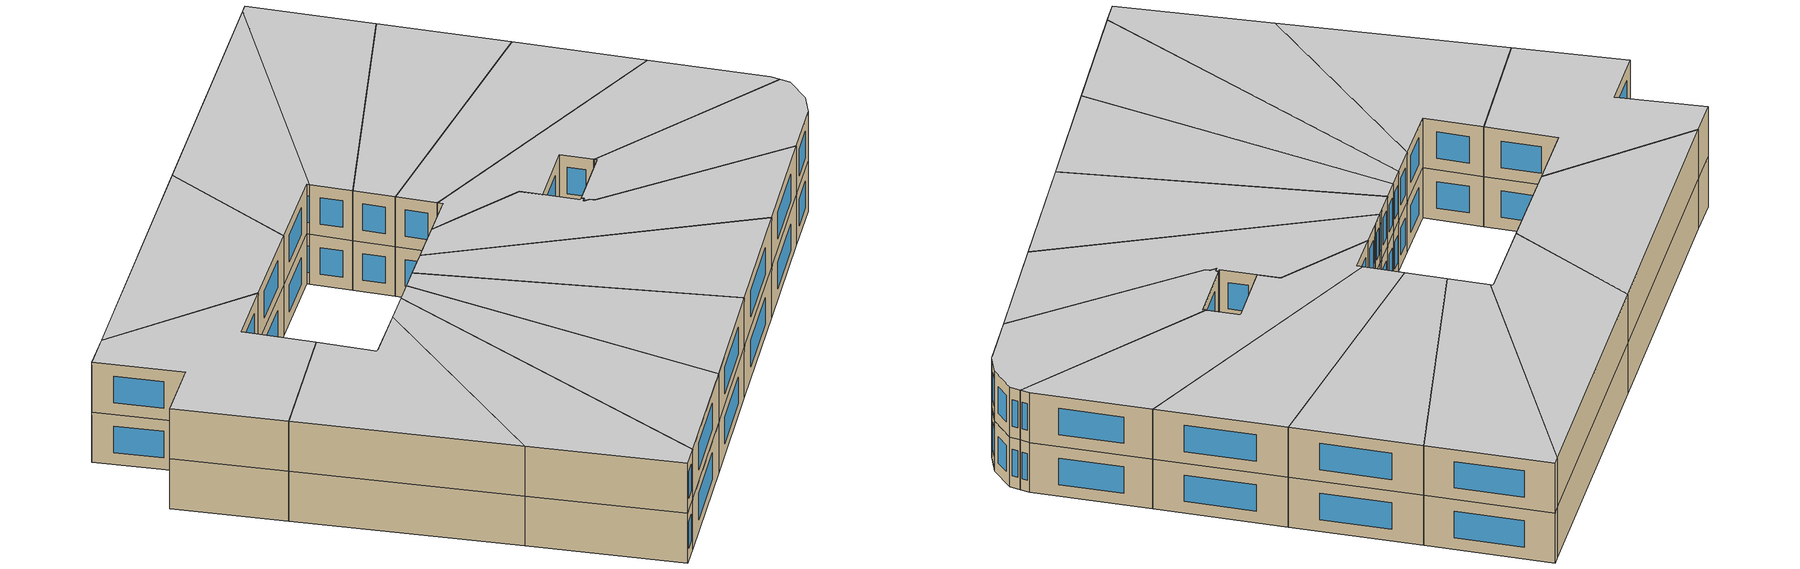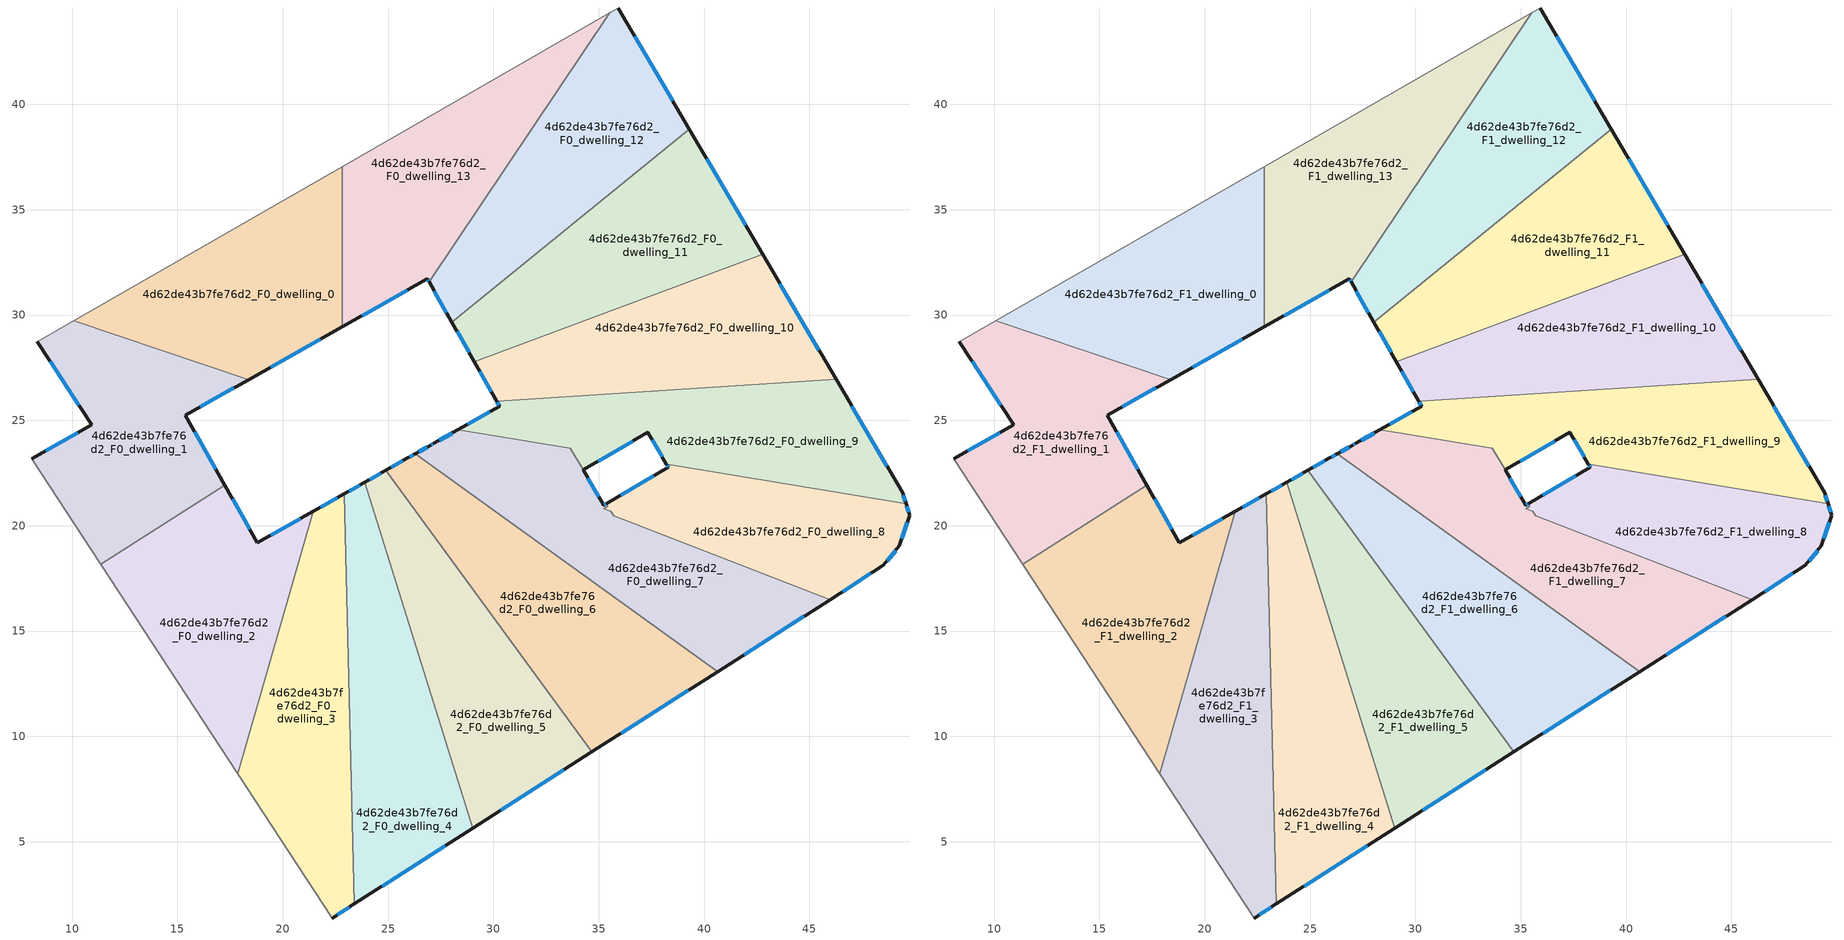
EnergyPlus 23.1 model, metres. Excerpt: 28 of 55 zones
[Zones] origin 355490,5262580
4d62de43b7fe76d2_F0_dwelling_0
 floor ground (EU_floor_Construction): 22.83,37.05 22.83,29.44 18.4,26.94 10.09,29.73 z0
 wall outside (EU_wall_Construction): 18.4,26.94 22.83,29.44 z0:3
 wall to 4d62de43b7fe76d2_F0_dwelling_1 (EU_wall_Construction): 10.09,29.73 18.4,26.94 z0:3
 wall adiabatic (EU_wall_Construction): 22.83,37.05 10.09,29.73 z0:3
 wall to 4d62de43b7fe76d2_F0_dwelling_13 (EU_wall_Construction): 22.83,29.44 22.83,37.05 z0:3
 window (EU_Window_Construction): 19.44,27.53 21.79,28.85 z0.7:2.3
4d62de43b7fe76d2_F0_dwelling_1
 floor ground (EU_floor_Construction): 18.4,26.94 15.37,25.24 17.26,21.91 11.36,18.17 8.09,23.17 10.93,24.8 8.35,28.73 10.09,29.73 z0
 wall outside (EU_wall_Construction): 8.35,28.73 10.93,24.8 8.09,23.17 / 17.26,21.91 15.37,25.24 18.4,26.94 z0:3
 wall adiabatic (EU_wall_Construction): 10.09,29.73 8.35,28.73 / 8.09,23.17 11.36,18.17 z0:3
 wall to 4d62de43b7fe76d2_F0_dwelling_2 (EU_wall_Construction): 11.36,18.17 17.26,21.91 z0:3
 window (EU_Window_Construction): 8.96,27.81 10.32,25.72 / 16.08,25.64 17.69,26.54 / 16.81,22.69 15.81,24.46 / 10.26,24.42 8.75,23.55 z0.7:2.3
4d62de43b7fe76d2_F0_dwelling_10
 floor ground (EU_floor_Construction): 42.79,32.88 46.27,26.94 30.15,25.92 29.09,27.78 z0
 wall outside (EU_wall_Construction): 29.09,27.78 30.15,25.92 / 46.27,26.94 42.79,32.88 z0:3
 wall to 4d62de43b7fe76d2_F0_dwelling_9 (EU_wall_Construction): 30.15,25.92 46.27,26.94 z0:3
 wall to 4d62de43b7fe76d2_F0_dwelling_11 (EU_wall_Construction): 42.79,32.88 29.09,27.78 z0:3
 window (EU_Window_Construction): 29.34,27.34 29.9,26.36 / 45.45,28.34 43.6,31.48 z0.7:2.3
4d62de43b7fe76d2_F0_dwelling_11
 floor ground (EU_floor_Construction): 39.3,38.82 42.79,32.88 29.09,27.78 28.03,29.67 z0
 wall outside (EU_wall_Construction): 28.03,29.67 29.09,27.78 / 42.79,32.88 39.3,38.82 z0:3
 wall to 4d62de43b7fe76d2_F0_dwelling_12 (EU_wall_Construction): 39.3,38.82 28.03,29.67 z0:3
 window (EU_Window_Construction): 28.28,29.22 28.84,28.22 / 41.97,34.27 40.12,37.42 z0.7:2.3
4d62de43b7fe76d2_F0_dwelling_12
 floor ground (EU_floor_Construction): 35.93,44.58 39.3,38.82 28.03,29.67 26.94,31.57 35.53,44.35 z0
 wall outside (EU_wall_Construction): 26.94,31.57 28.03,29.67 / 39.3,38.82 35.93,44.58 z0:3
 wall to 4d62de43b7fe76d2_F0_dwelling_13 (EU_wall_Construction): 35.53,44.35 26.94,31.57 z0:3
 wall adiabatic (EU_wall_Construction): 35.93,44.58 35.53,44.35 z0:3
 window (EU_Window_Construction): 27.2,31.12 27.77,30.11 / 38.51,40.17 36.72,43.22 z0.7:2.3
4d62de43b7fe76d2_F0_dwelling_13
 floor ground (EU_floor_Construction): 35.53,44.35 26.94,31.57 26.86,31.71 22.83,29.44 22.83,37.05 z0
 wall outside (EU_wall_Construction): 22.83,29.44 26.86,31.71 26.94,31.57 z0:3
 wall adiabatic (EU_wall_Construction): 35.53,44.35 22.83,37.05 z0:3
 window (EU_Window_Construction): 26.88,31.68 26.93,31.6 / 23.78,29.97 25.92,31.18 z0.7:2.3
4d62de43b7fe76d2_F0_dwelling_2
 floor ground (EU_floor_Construction): 21.46,20.69 17.87,8.23 11.36,18.17 17.26,21.91 18.8,19.19 z0
 wall outside (EU_wall_Construction): 21.46,20.69 18.8,19.19 17.26,21.91 z0:3
 wall to 4d62de43b7fe76d2_F0_dwelling_3 (EU_wall_Construction): 17.87,8.23 21.46,20.69 z0:3
 wall adiabatic (EU_wall_Construction): 11.36,18.17 17.87,8.23 z0:3
 window (EU_Window_Construction): 18.44,19.83 17.62,21.27 / 20.83,20.34 19.42,19.54 z0.7:2.3
4d62de43b7fe76d2_F0_dwelling_3
 floor ground (EU_floor_Construction): 22.93,21.52 23.39,2.04 22.35,1.38 17.87,8.23 21.46,20.69 z0
 wall outside (EU_wall_Construction): 22.93,21.52 21.46,20.69 / 22.35,1.38 23.39,2.04 z0:3
 wall to 4d62de43b7fe76d2_F0_dwelling_4 (EU_wall_Construction): 23.39,2.04 22.93,21.52 z0:3
 wall adiabatic (EU_wall_Construction): 17.87,8.23 22.35,1.38 z0:3
 window (EU_Window_Construction): 22.58,21.32 21.8,20.88 / 22.6,1.53 23.15,1.89 z0.7:2.3
4d62de43b7fe76d2_F0_dwelling_4
 floor ground (EU_floor_Construction): 23.89,22.06 29.03,5.65 23.39,2.04 22.93,21.52 z0
 wall outside (EU_wall_Construction): 23.89,22.06 22.93,21.52 / 23.39,2.04 29.03,5.65 z0:3
 wall to 4d62de43b7fe76d2_F0_dwelling_5 (EU_wall_Construction): 29.03,5.65 23.89,22.06 z0:3
 window (EU_Window_Construction): 23.67,21.93 23.15,21.64 / 24.72,2.89 27.71,4.8 z0.7:2.3
4d62de43b7fe76d2_F0_dwelling_5
 floor ground (EU_floor_Construction): 24.9,22.63 34.68,9.26 29.03,5.65 23.89,22.06 z0
 wall outside (EU_wall_Construction): 24.9,22.63 23.89,22.06 / 29.03,5.65 34.68,9.26 z0:3
 wall to 4d62de43b7fe76d2_F0_dwelling_6 (EU_wall_Construction): 34.68,9.26 24.9,22.63 z0:3
 window (EU_Window_Construction): 24.66,22.49 24.13,22.19 / 30.36,6.5 33.35,8.41 z0.7:2.3
4d62de43b7fe76d2_F0_dwelling_6
 floor ground (EU_floor_Construction): 40.65,13.08 34.68,9.26 24.9,22.63 25.94,23.22 26.28,23.41 z0
 wall outside (EU_wall_Construction): 34.68,9.26 40.65,13.08 / 26.28,23.41 25.94,23.22 24.9,22.63 z0:3
 wall to 4d62de43b7fe76d2_F0_dwelling_7 (EU_wall_Construction): 40.65,13.08 26.28,23.41 z0:3
 window (EU_Window_Construction): 36.08,10.16 39.24,12.18 / 25.7,23.08 25.14,22.77 / 26.2,23.36 26.02,23.26 z0.7:2.3
4d62de43b7fe76d2_F0_dwelling_7
 floor ground (EU_floor_Construction): 45.99,16.49 40.65,13.08 26.28,23.41 27.03,23.83 27.16,23.9 28.31,24.55 33.66,23.67 35.23,20.98 35.36,21.05 35.44,20.92 35.25,20.81 35.58,20.68 35.7,20.47 z0
 wall outside (EU_wall_Construction): 28.31,24.55 27.16,23.9 27.03,23.83 26.28,23.41 / 35.36,21.05 35.23,20.98 34.26,22.65 / 40.65,13.08 45.99,16.49 z0:3
 wall to 4d62de43b7fe76d2_F0_dwelling_8 (EU_wall_Construction): 45.99,16.49 35.7,20.47 35.58,20.68 35.25,20.81 35.44,20.92 35.36,21.05 z0:3
 wall to 4d62de43b7fe76d2_F0_dwelling_9 (EU_wall_Construction): 34.26,22.65 33.66,23.67 29.9,24.29 28.31,24.55 z0:3
 window (EU_Window_Construction): 27.13,23.89 27.06,23.85 / 28.04,24.4 27.43,24.06 / 35.33,21.03 35.26,20.99 / 41.9,13.88 44.73,15.69 / 26.85,23.73 26.46,23.5 / 35,21.37 34.49,22.25 z0.7:2.3
4d62de43b7fe76d2_F0_dwelling_8
 floor ground (EU_floor_Construction): 49.59,21.05 49.77,20.51 49.28,19.04 48.52,18.11 45.99,16.49 35.7,20.47 35.58,20.68 35.25,20.81 35.44,20.92 35.36,21.05 38.31,22.77 38.23,22.9 38.22,22.92 38.26,22.92 z0
 wall outside (EU_wall_Construction): 38.22,22.92 38.23,22.9 38.31,22.77 35.36,21.05 / 45.99,16.49 48.52,18.11 49.28,19.04 49.77,20.51 49.59,21.05 z0:3
 wall to 4d62de43b7fe76d2_F0_dwelling_9 (EU_wall_Construction): 49.59,21.05 38.26,22.92 38.22,22.92 z0:3
 window (EU_Window_Construction): 37.62,22.37 36.06,21.45 / 38.25,22.87 38.29,22.8 / 49.72,20.63 49.63,20.92 / 49.39,19.38 49.65,20.16 / 48.69,18.33 49.1,18.82 / 46.58,16.87 47.92,17.73 z0.7:2.3
4d62de43b7fe76d2_F0_dwelling_9
 floor ground (EU_floor_Construction): 46.27,26.94 49.42,21.56 49.59,21.05 38.22,22.92 37.33,24.44 34.26,22.65 33.66,23.67 28.31,24.55 30.29,25.67 30.15,25.92 z0
 wall outside (EU_wall_Construction): 30.15,25.92 30.29,25.67 28.31,24.55 / 49.59,21.05 49.42,21.56 46.27,26.94 / 34.26,22.65 37.33,24.44 38.22,22.92 z0:3
 window (EU_Window_Construction): 29.83,25.41 28.78,24.81 / 30.19,25.86 30.26,25.73 / 48.68,22.82 47.01,25.68 / 49.55,21.17 49.46,21.44 / 37.54,24.08 38.01,23.28 / 34.98,23.07 36.61,24.02 z0.7:2.3
4d62de43b7fe76d2_F1_dwelling_0
 floor to 4d62de43b7fe76d2_F0_dwelling_0 (EU_floor_Construction): 22.83,37.05 22.83,29.44 18.4,26.94 10.09,29.73 z3
 wall outside (EU_wall_Construction): 18.4,26.94 22.83,29.44 z3:6
 wall to 4d62de43b7fe76d2_F1_dwelling_1 (EU_wall_Construction): 10.09,29.73 18.4,26.94 z3:6
 wall adiabatic (EU_wall_Construction): 22.83,37.05 10.09,29.73 z3:6
 wall to 4d62de43b7fe76d2_F1_dwelling_13 (EU_wall_Construction): 22.83,29.44 22.83,37.05 z3:6
 window (EU_Window_Construction): 19.44,27.53 21.79,28.85 z3.7:5.3
 ceiling to 4d62de43b7fe76d2_F2_dwelling_0 (EU_floor_Construction): 22.83,29.44 22.83,37.05 10.09,29.73 18.4,26.94 z6
4d62de43b7fe76d2_F1_dwelling_1
 floor to 4d62de43b7fe76d2_F0_dwelling_1 (EU_floor_Construction): 18.4,26.94 15.37,25.24 17.26,21.91 11.36,18.17 8.09,23.17 10.93,24.8 8.35,28.73 10.09,29.73 z3
 wall outside (EU_wall_Construction): 8.35,28.73 10.93,24.8 8.09,23.17 / 17.26,21.91 15.37,25.24 18.4,26.94 z3:6
 wall adiabatic (EU_wall_Construction): 10.09,29.73 8.35,28.73 / 8.09,23.17 11.36,18.17 z3:6
 wall to 4d62de43b7fe76d2_F1_dwelling_2 (EU_wall_Construction): 11.36,18.17 17.26,21.91 z3:6
 window (EU_Window_Construction): 8.96,27.81 10.32,25.72 / 16.08,25.64 17.69,26.54 / 16.81,22.69 15.81,24.46 / 10.26,24.42 8.75,23.55 z3.7:5.3
 ceiling to 4d62de43b7fe76d2_F2_dwelling_1 (EU_floor_Construction): 17.26,21.91 15.37,25.24 18.4,26.94 10.09,29.73 8.35,28.73 10.93,24.8 8.09,23.17 11.36,18.17 z6
4d62de43b7fe76d2_F1_dwelling_10
 floor to 4d62de43b7fe76d2_F0_dwelling_10 (EU_floor_Construction): 42.79,32.88 46.27,26.94 30.15,25.92 29.09,27.78 z3
 wall outside (EU_wall_Construction): 29.09,27.78 30.15,25.92 / 46.27,26.94 42.79,32.88 z3:6
 wall to 4d62de43b7fe76d2_F1_dwelling_9 (EU_wall_Construction): 30.15,25.92 46.27,26.94 z3:6
 wall to 4d62de43b7fe76d2_F1_dwelling_11 (EU_wall_Construction): 42.79,32.88 29.09,27.78 z3:6
 window (EU_Window_Construction): 29.34,27.34 29.9,26.36 / 45.45,28.34 43.6,31.48 z3.7:5.3
 ceiling to 4d62de43b7fe76d2_F2_dwelling_10 (EU_floor_Construction): 46.27,26.94 42.79,32.88 29.09,27.78 30.15,25.92 z6
4d62de43b7fe76d2_F1_dwelling_11
 floor to 4d62de43b7fe76d2_F0_dwelling_11 (EU_floor_Construction): 39.3,38.82 42.79,32.88 29.09,27.78 28.03,29.67 z3
 wall outside (EU_wall_Construction): 28.03,29.67 29.09,27.78 / 42.79,32.88 39.3,38.82 z3:6
 wall to 4d62de43b7fe76d2_F1_dwelling_12 (EU_wall_Construction): 39.3,38.82 28.03,29.67 z3:6
 window (EU_Window_Construction): 28.28,29.22 28.84,28.22 / 41.97,34.27 40.12,37.42 z3.7:5.3
 ceiling to 4d62de43b7fe76d2_F2_dwelling_11 (EU_floor_Construction): 42.79,32.88 39.3,38.82 28.03,29.67 29.09,27.78 z6
4d62de43b7fe76d2_F1_dwelling_12
 floor to 4d62de43b7fe76d2_F0_dwelling_12 (EU_floor_Construction): 35.93,44.58 39.3,38.82 28.03,29.67 26.94,31.57 35.53,44.35 z3
 wall outside (EU_wall_Construction): 26.94,31.57 28.03,29.67 / 39.3,38.82 35.93,44.58 z3:6
 wall to 4d62de43b7fe76d2_F1_dwelling_13 (EU_wall_Construction): 35.53,44.35 26.94,31.57 z3:6
 wall adiabatic (EU_wall_Construction): 35.93,44.58 35.53,44.35 z3:6
 window (EU_Window_Construction): 27.2,31.12 27.77,30.11 / 38.51,40.17 36.72,43.22 z3.7:5.3
 ceiling to 4d62de43b7fe76d2_F2_dwelling_12 (EU_floor_Construction): 39.3,38.82 35.93,44.58 35.53,44.35 26.94,31.57 28.03,29.67 z6
4d62de43b7fe76d2_F1_dwelling_13
 floor to 4d62de43b7fe76d2_F0_dwelling_13 (EU_floor_Construction): 35.53,44.35 26.94,31.57 26.86,31.71 22.83,29.44 22.83,37.05 z3
 wall outside (EU_wall_Construction): 22.83,29.44 26.86,31.71 26.94,31.57 z3:6
 wall adiabatic (EU_wall_Construction): 35.53,44.35 22.83,37.05 z3:6
 window (EU_Window_Construction): 26.88,31.68 26.93,31.6 / 23.78,29.97 25.92,31.18 z3.7:5.3
 ceiling to 4d62de43b7fe76d2_F2_dwelling_13 (EU_floor_Construction): 26.94,31.57 35.53,44.35 22.83,37.05 22.83,29.44 26.86,31.71 z6
4d62de43b7fe76d2_F1_dwelling_2
 floor to 4d62de43b7fe76d2_F0_dwelling_2 (EU_floor_Construction): 21.46,20.69 17.87,8.23 11.36,18.17 17.26,21.91 18.8,19.19 z3
 wall outside (EU_wall_Construction): 21.46,20.69 18.8,19.19 17.26,21.91 z3:6
 wall to 4d62de43b7fe76d2_F1_dwelling_3 (EU_wall_Construction): 17.87,8.23 21.46,20.69 z3:6
 wall adiabatic (EU_wall_Construction): 11.36,18.17 17.87,8.23 z3:6
 window (EU_Window_Construction): 18.44,19.83 17.62,21.27 / 20.83,20.34 19.42,19.54 z3.7:5.3
 ceiling to 4d62de43b7fe76d2_F2_dwelling_2 (EU_floor_Construction): 17.87,8.23 21.46,20.69 18.8,19.19 17.26,21.91 11.36,18.17 z6
4d62de43b7fe76d2_F1_dwelling_3
 floor to 4d62de43b7fe76d2_F0_dwelling_3 (EU_floor_Construction): 22.93,21.52 23.39,2.04 22.35,1.38 17.87,8.23 21.46,20.69 z3
 wall outside (EU_wall_Construction): 22.93,21.52 21.46,20.69 / 22.35,1.38 23.39,2.04 z3:6
 wall to 4d62de43b7fe76d2_F1_dwelling_4 (EU_wall_Construction): 23.39,2.04 22.93,21.52 z3:6
 wall adiabatic (EU_wall_Construction): 17.87,8.23 22.35,1.38 z3:6
 window (EU_Window_Construction): 22.58,21.32 21.8,20.88 / 22.6,1.53 23.15,1.89 z3.7:5.3
 ceiling to 4d62de43b7fe76d2_F2_dwelling_3 (EU_floor_Construction): 23.39,2.04 22.93,21.52 21.46,20.69 17.87,8.23 22.35,1.38 z6
4d62de43b7fe76d2_F1_dwelling_4
 floor to 4d62de43b7fe76d2_F0_dwelling_4 (EU_floor_Construction): 23.89,22.06 29.03,5.65 23.39,2.04 22.93,21.52 z3
 wall outside (EU_wall_Construction): 23.89,22.06 22.93,21.52 / 23.39,2.04 29.03,5.65 z3:6
 wall to 4d62de43b7fe76d2_F1_dwelling_5 (EU_wall_Construction): 29.03,5.65 23.89,22.06 z3:6
 window (EU_Window_Construction): 23.67,21.93 23.15,21.64 / 24.72,2.89 27.71,4.8 z3.7:5.3
 ceiling to 4d62de43b7fe76d2_F2_dwelling_4 (EU_floor_Construction): 29.03,5.65 23.89,22.06 22.93,21.52 23.39,2.04 z6
4d62de43b7fe76d2_F1_dwelling_5
 floor to 4d62de43b7fe76d2_F0_dwelling_5 (EU_floor_Construction): 24.9,22.63 34.68,9.26 29.03,5.65 23.89,22.06 z3
 wall outside (EU_wall_Construction): 24.9,22.63 23.89,22.06 / 29.03,5.65 34.68,9.26 z3:6
 wall to 4d62de43b7fe76d2_F1_dwelling_6 (EU_wall_Construction): 34.68,9.26 24.9,22.63 z3:6
 window (EU_Window_Construction): 24.66,22.49 24.13,22.19 / 30.36,6.5 33.35,8.41 z3.7:5.3
 ceiling to 4d62de43b7fe76d2_F2_dwelling_5 (EU_floor_Construction): 34.68,9.26 24.9,22.63 23.89,22.06 29.03,5.65 z6
4d62de43b7fe76d2_F1_dwelling_6
 floor to 4d62de43b7fe76d2_F0_dwelling_6 (EU_floor_Construction): 40.65,13.08 34.68,9.26 24.9,22.63 25.94,23.22 26.28,23.41 z3
 wall outside (EU_wall_Construction): 34.68,9.26 40.65,13.08 / 26.28,23.41 25.94,23.22 24.9,22.63 z3:6
 wall to 4d62de43b7fe76d2_F1_dwelling_7 (EU_wall_Construction): 40.65,13.08 26.28,23.41 z3:6
 window (EU_Window_Construction): 36.08,10.16 39.24,12.18 / 25.7,23.08 25.14,22.77 / 26.2,23.36 26.02,23.26 z3.7:5.3
 ceiling to 4d62de43b7fe76d2_F2_dwelling_6 (EU_floor_Construction): 40.65,13.08 26.28,23.41 25.94,23.22 24.9,22.63 34.68,9.26 z6
4d62de43b7fe76d2_F1_dwelling_7
 floor to 4d62de43b7fe76d2_F0_dwelling_7 (EU_floor_Construction): 45.99,16.49 40.65,13.08 26.28,23.41 27.03,23.83 27.16,23.9 28.31,24.55 33.66,23.67 35.23,20.98 35.36,21.05 35.44,20.92 35.25,20.81 35.58,20.68 35.7,20.47 z3
 wall outside (EU_wall_Construction): 28.31,24.55 27.16,23.9 27.03,23.83 26.28,23.41 / 35.36,21.05 35.23,20.98 34.26,22.65 / 40.65,13.08 45.99,16.49 z3:6
 wall to 4d62de43b7fe76d2_F1_dwelling_8 (EU_wall_Construction): 45.99,16.49 35.7,20.47 35.58,20.68 35.25,20.81 35.44,20.92 35.36,21.05 z3:6
 wall to 4d62de43b7fe76d2_F1_dwelling_9 (EU_wall_Construction): 34.26,22.65 33.66,23.67 29.9,24.29 28.31,24.55 z3:6
 window (EU_Window_Construction): 27.13,23.89 27.06,23.85 / 28.04,24.4 27.43,24.06 / 35.33,21.03 35.26,20.99 / 41.9,13.88 44.73,15.69 / 26.85,23.73 26.46,23.5 / 35,21.37 34.49,22.25 z3.7:5.3
 ceiling to 4d62de43b7fe76d2_F2_dwelling_7 (EU_floor_Construction): 45.99,16.49 35.7,20.47 35.58,20.68 35.25,20.81 35.44,20.92 35.36,21.05 35.23,20.98 33.66,23.67 28.31,24.55 27.16,23.9 27.03,23.83 26.28,23.41 40.65,13.08 z6
4d62de43b7fe76d2_F1_dwelling_8
 floor to 4d62de43b7fe76d2_F0_dwelling_8 (EU_floor_Construction): 49.59,21.05 49.77,20.51 49.28,19.04 48.52,18.11 45.99,16.49 35.7,20.47 35.58,20.68 35.25,20.81 35.44,20.92 35.36,21.05 38.31,22.77 38.23,22.9 38.22,22.92 38.26,22.92 z3
 wall outside (EU_wall_Construction): 38.22,22.92 38.23,22.9 38.31,22.77 35.36,21.05 / 45.99,16.49 48.52,18.11 49.28,19.04 49.77,20.51 49.59,21.05 z3:6
 wall to 4d62de43b7fe76d2_F1_dwelling_9 (EU_wall_Construction): 49.59,21.05 38.26,22.92 38.22,22.92 z3:6
 window (EU_Window_Construction): 37.62,22.37 36.06,21.45 / 38.25,22.87 38.29,22.8 / 49.72,20.63 49.63,20.92 / 49.39,19.38 49.65,20.16 / 48.69,18.33 49.1,18.82 / 46.58,16.87 47.92,17.73 z3.7:5.3
 ceiling to 4d62de43b7fe76d2_F2_dwelling_8 (EU_floor_Construction): 48.52,18.11 49.28,19.04 49.77,20.51 49.59,21.05 38.26,22.92 38.22,22.92 38.23,22.9 38.31,22.77 35.36,21.05 35.44,20.92 35.25,20.81 35.58,20.68 35.7,20.47 45.99,16.49 z6
4d62de43b7fe76d2_F1_dwelling_9
 floor to 4d62de43b7fe76d2_F0_dwelling_9 (EU_floor_Construction): 46.27,26.94 49.42,21.56 49.59,21.05 38.22,22.92 37.33,24.44 34.26,22.65 33.66,23.67 28.31,24.55 30.29,25.67 30.15,25.92 z3
 wall outside (EU_wall_Construction): 30.15,25.92 30.29,25.67 28.31,24.55 / 49.59,21.05 49.42,21.56 46.27,26.94 / 34.26,22.65 37.33,24.44 38.22,22.92 z3:6
 window (EU_Window_Construction): 29.83,25.41 28.78,24.81 / 30.19,25.86 30.26,25.73 / 48.68,22.82 47.01,25.68 / 49.55,21.17 49.46,21.44 / 37.54,24.08 38.01,23.28 / 34.98,23.07 36.61,24.02 z3.7:5.3
 ceiling to 4d62de43b7fe76d2_F2_dwelling_9 (EU_floor_Construction): 49.59,21.05 49.42,21.56 46.27,26.94 30.15,25.92 30.29,25.67 28.31,24.55 33.66,23.67 34.26,22.65 37.33,24.44 38.22,22.92 z6
[Building]
EU S2 Campaign: North Axis=0; Terrain=City; Solar Distribution=FullExterior
[Site:Location]
Budapest.Ferenc.Liszt.Intl.AP: Latitude=47.437; Longitude=19.256; Time Zone=1; Elevation=185
[SizingPeriod:WeatherFileDays]
AnnualSizingPeriod: Begin Month=1; Begin Day of Month=1; End Month=12; End Day of Month=31; Day of Week for Start Day=Monday; Use Weather File Daylight Saving Period=No; Use Weather File Rain and Snow Indicators=No
[MATERIAL]
EU_InternalMass_Material: Roughness=MediumRough; Thickness=0.1; Conductivity=1; Density=1800; Specific Heat=900; Thermal Absorptance=0.9; Solar Absorptance=0.7; Visible Absorptance=0.7
[MATERIAL:NOMASS] Roughness=MediumRough; Thermal Absorptance=0.9; Solar Absorptance=0.7; Visible Absorptance=0.7
Name | Thermal Resistance
EU_wall_NoMass | 0.832559
EU_floor_NoMass | 0.872794
[WINDOWMATERIAL:SIMPLEGLAZINGSYSTEM]
EU_Window_SimpleGlazing: UFactor=2.79869; Solar Heat Gain Coefficient=0.75; Visible Transmittance=0.75
[CONSTRUCTION]
EU_wall_Construction: EU_wall_NoMass
EU_floor_Construction: EU_floor_NoMass
EU_Window_Construction: EU_Window_SimpleGlazing
EU_InternalMass_Construction: EU_InternalMass_Material
[ZONE] Type=1; Multiplier=1; Ceiling Height=autocalculate; Floor Area=autocalculate; Part of Total Floor Area=Yes
Name | Volume
4d62de43b7fe76d2_F0_dwelling_0; 4d62de43b7fe76d2_F1_dwelling_0 | 195.235
4d62de43b7fe76d2_F0_dwelling_1; 4d62de43b7fe76d2_F1_dwelling_1 | 195.234
4d62de43b7fe76d2_F0_dwelling_10; 4d62de43b7fe76d2_F1_dwelling_10 | 195.182
4d62de43b7fe76d2_F0_dwelling_11; 4d62de43b7fe76d2_F1_dwelling_11 | 195.227
4d62de43b7fe76d2_F0_dwelling_12; 4d62de43b7fe76d2_F1_dwelling_12 | 195.232
4d62de43b7fe76d2_F0_dwelling_13; 4d62de43b7fe76d2_F1_dwelling_13 | 195.206
4d62de43b7fe76d2_F0_dwelling_2; 4d62de43b7fe76d2_F1_dwelling_2 | 195.236
4d62de43b7fe76d2_F0_dwelling_3; 4d62de43b7fe76d2_F1_dwelling_3 | 195.203
4d62de43b7fe76d2_F0_dwelling_4; 4d62de43b7fe76d2_F1_dwelling_4 | 195.244
4d62de43b7fe76d2_F0_dwelling_5; 4d62de43b7fe76d2_F1_dwelling_5 | 195.257
4d62de43b7fe76d2_F0_dwelling_6; 4d62de43b7fe76d2_F1_dwelling_6 | 213.785
4d62de43b7fe76d2_F0_dwelling_7; 4d62de43b7fe76d2_F1_dwelling_7 | 214.824
4d62de43b7fe76d2_F0_dwelling_8; 4d62de43b7fe76d2_F1_dwelling_8 | 154.462
4d62de43b7fe76d2_F0_dwelling_9; 4d62de43b7fe76d2_F1_dwelling_9 | 197.822
[INTERNALMASS] Construction=EU_InternalMass_Construction
Name | Zone or ZoneList | Surface Area
4d62de43b7fe76d2_F0_dwelling_0_EU_InternalMass | 4d62de43b7fe76d2_F0_dwelling_0 | 65.0784
4d62de43b7fe76d2_F0_dwelling_1_EU_InternalMass | 4d62de43b7fe76d2_F0_dwelling_1 | 65.0773
4d62de43b7fe76d2_F0_dwelling_2_EU_InternalMass | 4d62de43b7fe76d2_F0_dwelling_2 | 65.0788
4d62de43b7fe76d2_F0_dwelling_3_EU_InternalMass | 4d62de43b7fe76d2_F0_dwelling_3 | 65.0676
4d62de43b7fe76d2_F0_dwelling_4_EU_InternalMass | 4d62de43b7fe76d2_F0_dwelling_4 | 65.0815
4d62de43b7fe76d2_F0_dwelling_5_EU_InternalMass | 4d62de43b7fe76d2_F0_dwelling_5 | 65.0857
4d62de43b7fe76d2_F0_dwelling_6_EU_InternalMass | 4d62de43b7fe76d2_F0_dwelling_6 | 71.2549
4d62de43b7fe76d2_F0_dwelling_7_EU_InternalMass | 4d62de43b7fe76d2_F0_dwelling_7 | 71.6142
4d62de43b7fe76d2_F0_dwelling_8_EU_InternalMass | 4d62de43b7fe76d2_F0_dwelling_8 | 51.4875
4d62de43b7fe76d2_F0_dwelling_9_EU_InternalMass | 4d62de43b7fe76d2_F0_dwelling_9 | 65.9415
4d62de43b7fe76d2_F0_dwelling_10_EU_InternalMass | 4d62de43b7fe76d2_F0_dwelling_10 | 65.0606
4d62de43b7fe76d2_F0_dwelling_11_EU_InternalMass | 4d62de43b7fe76d2_F0_dwelling_11 | 65.0759
4d62de43b7fe76d2_F0_dwelling_12_EU_InternalMass | 4d62de43b7fe76d2_F0_dwelling_12 | 65.0775
4d62de43b7fe76d2_F0_dwelling_13_EU_InternalMass | 4d62de43b7fe76d2_F0_dwelling_13 | 65.0685
4d62de43b7fe76d2_F1_dwelling_0_EU_InternalMass | 4d62de43b7fe76d2_F1_dwelling_0 | 65.0784
4d62de43b7fe76d2_F1_dwelling_1_EU_InternalMass | 4d62de43b7fe76d2_F1_dwelling_1 | 65.0773
4d62de43b7fe76d2_F1_dwelling_2_EU_InternalMass | 4d62de43b7fe76d2_F1_dwelling_2 | 65.0788
4d62de43b7fe76d2_F1_dwelling_3_EU_InternalMass | 4d62de43b7fe76d2_F1_dwelling_3 | 65.0676
4d62de43b7fe76d2_F1_dwelling_4_EU_InternalMass | 4d62de43b7fe76d2_F1_dwelling_4 | 65.0815
4d62de43b7fe76d2_F1_dwelling_5_EU_InternalMass | 4d62de43b7fe76d2_F1_dwelling_5 | 65.0857
4d62de43b7fe76d2_F1_dwelling_6_EU_InternalMass | 4d62de43b7fe76d2_F1_dwelling_6 | 71.2549
4d62de43b7fe76d2_F1_dwelling_7_EU_InternalMass | 4d62de43b7fe76d2_F1_dwelling_7 | 71.6142
4d62de43b7fe76d2_F1_dwelling_8_EU_InternalMass | 4d62de43b7fe76d2_F1_dwelling_8 | 51.4875
4d62de43b7fe76d2_F1_dwelling_9_EU_InternalMass | 4d62de43b7fe76d2_F1_dwelling_9 | 65.9415
4d62de43b7fe76d2_F1_dwelling_10_EU_InternalMass | 4d62de43b7fe76d2_F1_dwelling_10 | 65.0606
4d62de43b7fe76d2_F1_dwelling_11_EU_InternalMass | 4d62de43b7fe76d2_F1_dwelling_11 | 65.0759
4d62de43b7fe76d2_F1_dwelling_12_EU_InternalMass | 4d62de43b7fe76d2_F1_dwelling_12 | 65.0775
4d62de43b7fe76d2_F1_dwelling_13_EU_InternalMass | 4d62de43b7fe76d2_F1_dwelling_13 | 65.0685
[OTHEREQUIPMENT] Fuel Type=Electricity; Design Level Calculation Method=Watts/Area; Power per Zone Floor Area=1; Fraction Latent=0; Fraction Radiant=0; Fraction Lost=0; Carbon Dioxide Generation Rate=0; EndUse Subcategory=EU_Step8_InternalGains
Name | Zone or ZoneList or Space or SpaceList | Schedule
EU_Step8_InternalGain_4d62de43b7fe76d2_F0_dwelling_0_f000 | 4d62de43b7fe76d2_F0_dwelling_0 | EU_Step8_GainSchedule_4d62de43b7fe76d2_F0_dwelling_0_f000
EU_Step8_InternalGain_4d62de43b7fe76d2_F0_dwelling_1_f000 | 4d62de43b7fe76d2_F0_dwelling_1 | EU_Step8_GainSchedule_4d62de43b7fe76d2_F0_dwelling_1_f000
EU_Step8_InternalGain_4d62de43b7fe76d2_F0_dwelling_2_f000 | 4d62de43b7fe76d2_F0_dwelling_2 | EU_Step8_GainSchedule_4d62de43b7fe76d2_F0_dwelling_2_f000
EU_Step8_InternalGain_4d62de43b7fe76d2_F0_dwelling_3_f000 | 4d62de43b7fe76d2_F0_dwelling_3 | EU_Step8_GainSchedule_4d62de43b7fe76d2_F0_dwelling_3_f000
EU_Step8_InternalGain_4d62de43b7fe76d2_F0_dwelling_4_f000 | 4d62de43b7fe76d2_F0_dwelling_4 | EU_Step8_GainSchedule_4d62de43b7fe76d2_F0_dwelling_4_f000
EU_Step8_InternalGain_4d62de43b7fe76d2_F0_dwelling_5_f000 | 4d62de43b7fe76d2_F0_dwelling_5 | EU_Step8_GainSchedule_4d62de43b7fe76d2_F0_dwelling_5_f000
EU_Step8_InternalGain_4d62de43b7fe76d2_F0_dwelling_6_f000 | 4d62de43b7fe76d2_F0_dwelling_6 | EU_Step8_GainSchedule_4d62de43b7fe76d2_F0_dwelling_6_f000
EU_Step8_InternalGain_4d62de43b7fe76d2_F0_dwelling_7_f000 | 4d62de43b7fe76d2_F0_dwelling_7 | EU_Step8_GainSchedule_4d62de43b7fe76d2_F0_dwelling_7_f000
EU_Step8_InternalGain_4d62de43b7fe76d2_F0_dwelling_8_f000 | 4d62de43b7fe76d2_F0_dwelling_8 | EU_Step8_GainSchedule_4d62de43b7fe76d2_F0_dwelling_8_f000
EU_Step8_InternalGain_4d62de43b7fe76d2_F0_dwelling_9_f000 | 4d62de43b7fe76d2_F0_dwelling_9 | EU_Step8_GainSchedule_4d62de43b7fe76d2_F0_dwelling_9_f000
EU_Step8_InternalGain_4d62de43b7fe76d2_F0_dwelling_10_f000 | 4d62de43b7fe76d2_F0_dwelling_10 | EU_Step8_GainSchedule_4d62de43b7fe76d2_F0_dwelling_10_f000
EU_Step8_InternalGain_4d62de43b7fe76d2_F0_dwelling_11_f000 | 4d62de43b7fe76d2_F0_dwelling_11 | EU_Step8_GainSchedule_4d62de43b7fe76d2_F0_dwelling_11_f000
EU_Step8_InternalGain_4d62de43b7fe76d2_F0_dwelling_12_f000 | 4d62de43b7fe76d2_F0_dwelling_12 | EU_Step8_GainSchedule_4d62de43b7fe76d2_F0_dwelling_12_f000
EU_Step8_InternalGain_4d62de43b7fe76d2_F0_dwelling_13_f000 | 4d62de43b7fe76d2_F0_dwelling_13 | EU_Step8_GainSchedule_4d62de43b7fe76d2_F0_dwelling_13_f000
EU_Step8_InternalGain_4d62de43b7fe76d2_F1_dwelling_0_f000 | 4d62de43b7fe76d2_F1_dwelling_0 | EU_Step8_GainSchedule_4d62de43b7fe76d2_F1_dwelling_0_f000
EU_Step8_InternalGain_4d62de43b7fe76d2_F1_dwelling_1_f000 | 4d62de43b7fe76d2_F1_dwelling_1 | EU_Step8_GainSchedule_4d62de43b7fe76d2_F1_dwelling_1_f000
EU_Step8_InternalGain_4d62de43b7fe76d2_F1_dwelling_2_f000 | 4d62de43b7fe76d2_F1_dwelling_2 | EU_Step8_GainSchedule_4d62de43b7fe76d2_F1_dwelling_2_f000
EU_Step8_InternalGain_4d62de43b7fe76d2_F1_dwelling_3_f000 | 4d62de43b7fe76d2_F1_dwelling_3 | EU_Step8_GainSchedule_4d62de43b7fe76d2_F1_dwelling_3_f000
EU_Step8_InternalGain_4d62de43b7fe76d2_F1_dwelling_4_f000 | 4d62de43b7fe76d2_F1_dwelling_4 | EU_Step8_GainSchedule_4d62de43b7fe76d2_F1_dwelling_4_f000
EU_Step8_InternalGain_4d62de43b7fe76d2_F1_dwelling_5_f000 | 4d62de43b7fe76d2_F1_dwelling_5 | EU_Step8_GainSchedule_4d62de43b7fe76d2_F1_dwelling_5_f000
EU_Step8_InternalGain_4d62de43b7fe76d2_F1_dwelling_6_f000 | 4d62de43b7fe76d2_F1_dwelling_6 | EU_Step8_GainSchedule_4d62de43b7fe76d2_F1_dwelling_6_f000
EU_Step8_InternalGain_4d62de43b7fe76d2_F1_dwelling_7_f000 | 4d62de43b7fe76d2_F1_dwelling_7 | EU_Step8_GainSchedule_4d62de43b7fe76d2_F1_dwelling_7_f000
EU_Step8_InternalGain_4d62de43b7fe76d2_F1_dwelling_8_f000 | 4d62de43b7fe76d2_F1_dwelling_8 | EU_Step8_GainSchedule_4d62de43b7fe76d2_F1_dwelling_8_f000
EU_Step8_InternalGain_4d62de43b7fe76d2_F1_dwelling_9_f000 | 4d62de43b7fe76d2_F1_dwelling_9 | EU_Step8_GainSchedule_4d62de43b7fe76d2_F1_dwelling_9_f000
EU_Step8_InternalGain_4d62de43b7fe76d2_F1_dwelling_10_f000 | 4d62de43b7fe76d2_F1_dwelling_10 | EU_Step8_GainSchedule_4d62de43b7fe76d2_F1_dwelling_10_f000
EU_Step8_InternalGain_4d62de43b7fe76d2_F1_dwelling_11_f000 | 4d62de43b7fe76d2_F1_dwelling_11 | EU_Step8_GainSchedule_4d62de43b7fe76d2_F1_dwelling_11_f000
EU_Step8_InternalGain_4d62de43b7fe76d2_F1_dwelling_12_f000 | 4d62de43b7fe76d2_F1_dwelling_12 | EU_Step8_GainSchedule_4d62de43b7fe76d2_F1_dwelling_12_f000
EU_Step8_InternalGain_4d62de43b7fe76d2_F1_dwelling_13_f000 | 4d62de43b7fe76d2_F1_dwelling_13 | EU_Step8_GainSchedule_4d62de43b7fe76d2_F1_dwelling_13_f000
[ZONEVENTILATION:DESIGNFLOWRATE] Schedule=EU_AlwaysOn; Design Flow Rate Calculation Method=AirChanges/Hour; Air Changes per Hour=0.475469; Ventilation Type=Natural; Fan Pressure Rise=0; Fan Total Efficiency=1; Constant Term Coefficient=1; Temperature Term Coefficient=0; Velocity Term Coefficient=0; Velocity Squared Term Coefficient=0; Minimum Indoor Temperature=-100; Maximum Indoor Temperature=100; Delta Temperature=-100; Minimum Outdoor Temperature=-100; Maximum Outdoor Temperature=100; Maximum Wind Speed=40
Name | Zone or ZoneList or Space or SpaceList
EU_ConstantAir_4d62de43b7fe76d2_F0_dwelling_0 | 4d62de43b7fe76d2_F0_dwelling_0
EU_ConstantAir_4d62de43b7fe76d2_F0_dwelling_1 | 4d62de43b7fe76d2_F0_dwelling_1
EU_ConstantAir_4d62de43b7fe76d2_F0_dwelling_2 | 4d62de43b7fe76d2_F0_dwelling_2
EU_ConstantAir_4d62de43b7fe76d2_F0_dwelling_3 | 4d62de43b7fe76d2_F0_dwelling_3
EU_ConstantAir_4d62de43b7fe76d2_F0_dwelling_4 | 4d62de43b7fe76d2_F0_dwelling_4
EU_ConstantAir_4d62de43b7fe76d2_F0_dwelling_5 | 4d62de43b7fe76d2_F0_dwelling_5
EU_ConstantAir_4d62de43b7fe76d2_F0_dwelling_6 | 4d62de43b7fe76d2_F0_dwelling_6
EU_ConstantAir_4d62de43b7fe76d2_F0_dwelling_7 | 4d62de43b7fe76d2_F0_dwelling_7
EU_ConstantAir_4d62de43b7fe76d2_F0_dwelling_8 | 4d62de43b7fe76d2_F0_dwelling_8
EU_ConstantAir_4d62de43b7fe76d2_F0_dwelling_9 | 4d62de43b7fe76d2_F0_dwelling_9
EU_ConstantAir_4d62de43b7fe76d2_F0_dwelling_10 | 4d62de43b7fe76d2_F0_dwelling_10
EU_ConstantAir_4d62de43b7fe76d2_F0_dwelling_11 | 4d62de43b7fe76d2_F0_dwelling_11
EU_ConstantAir_4d62de43b7fe76d2_F0_dwelling_12 | 4d62de43b7fe76d2_F0_dwelling_12
EU_ConstantAir_4d62de43b7fe76d2_F0_dwelling_13 | 4d62de43b7fe76d2_F0_dwelling_13
EU_ConstantAir_4d62de43b7fe76d2_F1_dwelling_0 | 4d62de43b7fe76d2_F1_dwelling_0
EU_ConstantAir_4d62de43b7fe76d2_F1_dwelling_1 | 4d62de43b7fe76d2_F1_dwelling_1
EU_ConstantAir_4d62de43b7fe76d2_F1_dwelling_2 | 4d62de43b7fe76d2_F1_dwelling_2
EU_ConstantAir_4d62de43b7fe76d2_F1_dwelling_3 | 4d62de43b7fe76d2_F1_dwelling_3
EU_ConstantAir_4d62de43b7fe76d2_F1_dwelling_4 | 4d62de43b7fe76d2_F1_dwelling_4
EU_ConstantAir_4d62de43b7fe76d2_F1_dwelling_5 | 4d62de43b7fe76d2_F1_dwelling_5
EU_ConstantAir_4d62de43b7fe76d2_F1_dwelling_6 | 4d62de43b7fe76d2_F1_dwelling_6
EU_ConstantAir_4d62de43b7fe76d2_F1_dwelling_7 | 4d62de43b7fe76d2_F1_dwelling_7
EU_ConstantAir_4d62de43b7fe76d2_F1_dwelling_8 | 4d62de43b7fe76d2_F1_dwelling_8
EU_ConstantAir_4d62de43b7fe76d2_F1_dwelling_9 | 4d62de43b7fe76d2_F1_dwelling_9
EU_ConstantAir_4d62de43b7fe76d2_F1_dwelling_10 | 4d62de43b7fe76d2_F1_dwelling_10
EU_ConstantAir_4d62de43b7fe76d2_F1_dwelling_11 | 4d62de43b7fe76d2_F1_dwelling_11
EU_ConstantAir_4d62de43b7fe76d2_F1_dwelling_12 | 4d62de43b7fe76d2_F1_dwelling_12
EU_ConstantAir_4d62de43b7fe76d2_F1_dwelling_13 | 4d62de43b7fe76d2_F1_dwelling_13
[HVACTEMPLATE:THERMOSTAT] Constant Heating Setpoint=20; Constant Cooling Setpoint=50
EU_HeatOnly_4d62de43b7fe76d2_F0_dwelling_0; EU_HeatOnly_4d62de43b7fe76d2_F0_dwelling_1; EU_HeatOnly_4d62de43b7fe76d2_F0_dwelling_2; EU_HeatOnly_4d62de43b7fe76d2_F0_dwelling_3; EU_HeatOnly_4d62de43b7fe76d2_F0_dwelling_4; EU_HeatOnly_4d62de43b7fe76d2_F0_dwelling_5; EU_HeatOnly_4d62de43b7fe76d2_F0_dwelling_6; EU_HeatOnly_4d62de43b7fe76d2_F0_dwelling_7; EU_HeatOnly_4d62de43b7fe76d2_F0_dwelling_8; EU_HeatOnly_4d62de43b7fe76d2_F0_dwelling_9; EU_HeatOnly_4d62de43b7fe76d2_F0_dwelling_10; EU_HeatOnly_4d62de43b7fe76d2_F0_dwelling_11; EU_HeatOnly_4d62de43b7fe76d2_F0_dwelling_12; EU_HeatOnly_4d62de43b7fe76d2_F0_dwelling_13; EU_HeatOnly_4d62de43b7fe76d2_F1_dwelling_0; EU_HeatOnly_4d62de43b7fe76d2_F1_dwelling_1; EU_HeatOnly_4d62de43b7fe76d2_F1_dwelling_2; EU_HeatOnly_4d62de43b7fe76d2_F1_dwelling_3; EU_HeatOnly_4d62de43b7fe76d2_F1_dwelling_4; EU_HeatOnly_4d62de43b7fe76d2_F1_dwelling_5; EU_HeatOnly_4d62de43b7fe76d2_F1_dwelling_6; EU_HeatOnly_4d62de43b7fe76d2_F1_dwelling_7; EU_HeatOnly_4d62de43b7fe76d2_F1_dwelling_8; EU_HeatOnly_4d62de43b7fe76d2_F1_dwelling_9; EU_HeatOnly_4d62de43b7fe76d2_F1_dwelling_10; EU_HeatOnly_4d62de43b7fe76d2_F1_dwelling_11; EU_HeatOnly_4d62de43b7fe76d2_F1_dwelling_12; EU_HeatOnly_4d62de43b7fe76d2_F1_dwelling_13; EU_HeatOnly_4d62de43b7fe76d2_F2_dwelling_0; EU_HeatOnly_4d62de43b7fe76d2_F2_dwelling_1; EU_HeatOnly_4d62de43b7fe76d2_F2_dwelling_2; EU_HeatOnly_4d62de43b7fe76d2_F2_dwelling_3; EU_HeatOnly_4d62de43b7fe76d2_F2_dwelling_4; EU_HeatOnly_4d62de43b7fe76d2_F2_dwelling_5
[HVACTEMPLATE:ZONE:IDEALLOADSAIRSYSTEM] System Availability Schedule=EU_AlwaysOn; Maximum Heating Supply Air Temperature=50; Minimum Cooling Supply Air Temperature=13; Maximum Heating Supply Air Humidity Ratio=0.0156; Minimum Cooling Supply Air Humidity Ratio=0.0077; Heating Limit=NoLimit; Cooling Limit=NoLimit; Heating Availability Schedule=EU_AlwaysOn; Cooling Availability Schedule=EU_CoolingOff; Dehumidification Control Type=ConstantSensibleHeatRatio; Cooling Sensible Heat Ratio=0.7; Dehumidification Setpoint=60; Humidification Control Type=None; Humidification Setpoint=30; Outdoor Air Method=None; Outdoor Air Flow Rate per Person=0.00944; Outdoor Air Flow Rate per Zone Floor Area=0; Outdoor Air Flow Rate per Zone=0; Demand Controlled Ventilation Type=None; Outdoor Air Economizer Type=NoEconomizer; Heat Recovery Type=None; Sensible Heat Recovery Effectiveness=0.7; Latent Heat Recovery Effectiveness=0.65
Name | Template Thermostat
4d62de43b7fe76d2_F0_dwelling_0 | EU_HeatOnly_4d62de43b7fe76d2_F0_dwelling_0
4d62de43b7fe76d2_F0_dwelling_1 | EU_HeatOnly_4d62de43b7fe76d2_F0_dwelling_1
4d62de43b7fe76d2_F0_dwelling_2 | EU_HeatOnly_4d62de43b7fe76d2_F0_dwelling_2
4d62de43b7fe76d2_F0_dwelling_3 | EU_HeatOnly_4d62de43b7fe76d2_F0_dwelling_3
4d62de43b7fe76d2_F0_dwelling_4 | EU_HeatOnly_4d62de43b7fe76d2_F0_dwelling_4
4d62de43b7fe76d2_F0_dwelling_5 | EU_HeatOnly_4d62de43b7fe76d2_F0_dwelling_5
4d62de43b7fe76d2_F0_dwelling_6 | EU_HeatOnly_4d62de43b7fe76d2_F0_dwelling_6
4d62de43b7fe76d2_F0_dwelling_7 | EU_HeatOnly_4d62de43b7fe76d2_F0_dwelling_7
4d62de43b7fe76d2_F0_dwelling_8 | EU_HeatOnly_4d62de43b7fe76d2_F0_dwelling_8
4d62de43b7fe76d2_F0_dwelling_9 | EU_HeatOnly_4d62de43b7fe76d2_F0_dwelling_9
4d62de43b7fe76d2_F0_dwelling_10 | EU_HeatOnly_4d62de43b7fe76d2_F0_dwelling_10
4d62de43b7fe76d2_F0_dwelling_11 | EU_HeatOnly_4d62de43b7fe76d2_F0_dwelling_11
4d62de43b7fe76d2_F0_dwelling_12 | EU_HeatOnly_4d62de43b7fe76d2_F0_dwelling_12
4d62de43b7fe76d2_F0_dwelling_13 | EU_HeatOnly_4d62de43b7fe76d2_F0_dwelling_13
4d62de43b7fe76d2_F1_dwelling_0 | EU_HeatOnly_4d62de43b7fe76d2_F1_dwelling_0
4d62de43b7fe76d2_F1_dwelling_1 | EU_HeatOnly_4d62de43b7fe76d2_F1_dwelling_1
4d62de43b7fe76d2_F1_dwelling_2 | EU_HeatOnly_4d62de43b7fe76d2_F1_dwelling_2
4d62de43b7fe76d2_F1_dwelling_3 | EU_HeatOnly_4d62de43b7fe76d2_F1_dwelling_3
4d62de43b7fe76d2_F1_dwelling_4 | EU_HeatOnly_4d62de43b7fe76d2_F1_dwelling_4
4d62de43b7fe76d2_F1_dwelling_5 | EU_HeatOnly_4d62de43b7fe76d2_F1_dwelling_5
4d62de43b7fe76d2_F1_dwelling_6 | EU_HeatOnly_4d62de43b7fe76d2_F1_dwelling_6
4d62de43b7fe76d2_F1_dwelling_7 | EU_HeatOnly_4d62de43b7fe76d2_F1_dwelling_7
4d62de43b7fe76d2_F1_dwelling_8 | EU_HeatOnly_4d62de43b7fe76d2_F1_dwelling_8
4d62de43b7fe76d2_F1_dwelling_9 | EU_HeatOnly_4d62de43b7fe76d2_F1_dwelling_9
4d62de43b7fe76d2_F1_dwelling_10 | EU_HeatOnly_4d62de43b7fe76d2_F1_dwelling_10
4d62de43b7fe76d2_F1_dwelling_11 | EU_HeatOnly_4d62de43b7fe76d2_F1_dwelling_11
4d62de43b7fe76d2_F1_dwelling_12 | EU_HeatOnly_4d62de43b7fe76d2_F1_dwelling_12
4d62de43b7fe76d2_F1_dwelling_13 | EU_HeatOnly_4d62de43b7fe76d2_F1_dwelling_13
[SIZING:ZONE] Zone Cooling Design Supply Air Temperature Input Method=SupplyAirTemperature; Zone Cooling Design Supply Air Temperature=13; Zone Heating Design Supply Air Temperature Input Method=SupplyAirTemperature; Zone Heating Design Supply Air Temperature=50; Zone Cooling Design Supply Air Humidity Ratio=0.008; Zone Heating Design Supply Air Humidity Ratio=0.008; Cooling Design Air Flow Method=DesignDay; Cooling Design Air Flow Rate=0; Cooling Minimum Air Flow per Zone Floor Area=0.000762; Cooling Minimum Air Flow=0; Cooling Minimum Air Flow Fraction=0.2; Heating Design Air Flow Method=DesignDay; Heating Design Air Flow Rate=0; Heating Maximum Air Flow per Zone Floor Area=0.002032; Heating Maximum Air Flow=0.141576; Heating Maximum Air Flow Fraction=0.3; Account for Dedicated Outdoor Air System=No; Dedicated Outdoor Air System Control Strategy=NeutralSupplyAir; Dedicated Outdoor Air Low Setpoint Temperature for Design=autosize; Dedicated Outdoor Air High Setpoint Temperature for Design=autosize; Zone Load Sizing Method=Sensible Load Only No Latent Load; Zone Latent Cooling Design Supply Air Humidity Ratio Input Method=HumidityRatioDifference; Zone Cooling Design Supply Air Humidity Ratio Difference=0.005; Zone Latent Heating Design Supply Air Humidity Ratio Input Method=HumidityRatioDifference; Zone Humidification Design Supply Air Humidity Ratio Difference=0.005
4d62de43b7fe76d2_F0_dwelling_0; 4d62de43b7fe76d2_F0_dwelling_1; 4d62de43b7fe76d2_F0_dwelling_2; 4d62de43b7fe76d2_F0_dwelling_3; 4d62de43b7fe76d2_F0_dwelling_4; 4d62de43b7fe76d2_F0_dwelling_5; 4d62de43b7fe76d2_F0_dwelling_6; 4d62de43b7fe76d2_F0_dwelling_7; 4d62de43b7fe76d2_F0_dwelling_8; 4d62de43b7fe76d2_F0_dwelling_9; 4d62de43b7fe76d2_F0_dwelling_10; 4d62de43b7fe76d2_F0_dwelling_11; 4d62de43b7fe76d2_F0_dwelling_12; 4d62de43b7fe76d2_F0_dwelling_13; 4d62de43b7fe76d2_F1_dwelling_0; 4d62de43b7fe76d2_F1_dwelling_1; 4d62de43b7fe76d2_F1_dwelling_2; 4d62de43b7fe76d2_F1_dwelling_3; 4d62de43b7fe76d2_F1_dwelling_4; 4d62de43b7fe76d2_F1_dwelling_5; 4d62de43b7fe76d2_F1_dwelling_6; 4d62de43b7fe76d2_F1_dwelling_7; 4d62de43b7fe76d2_F1_dwelling_8; 4d62de43b7fe76d2_F1_dwelling_9; 4d62de43b7fe76d2_F1_dwelling_10; 4d62de43b7fe76d2_F1_dwelling_11; 4d62de43b7fe76d2_F1_dwelling_12; 4d62de43b7fe76d2_F1_dwelling_13
[SCHEDULE:CONSTANT]
Name | Hourly Value
EU_AlwaysOn | 1
EU_CoolingOff | 0
[SCHEDULE:FILE] Column Number=1; Rows to Skip at Top=0; Number of Hours of Data=8760; Column Separator=Comma; Interpolate to Timestep=No; Minutes per Item=60; Adjust Schedule for Daylight Savings=Yes
Name | File
EU_Step8_GainSchedule_4d62de43b7fe76d2_F0_dwelling_0_f000 | ../../schedules/4d62de43b7fe76d2/4d62de43b7fe76d2_F0_dwelling_0_f000_gain.csv
EU_Step8_GainSchedule_4d62de43b7fe76d2_F0_dwelling_1_f000 | ../../schedules/4d62de43b7fe76d2/4d62de43b7fe76d2_F0_dwelling_1_f000_gain.csv
EU_Step8_GainSchedule_4d62de43b7fe76d2_F0_dwelling_2_f000 | ../../schedules/4d62de43b7fe76d2/4d62de43b7fe76d2_F0_dwelling_2_f000_gain.csv
EU_Step8_GainSchedule_4d62de43b7fe76d2_F0_dwelling_3_f000 | ../../schedules/4d62de43b7fe76d2/4d62de43b7fe76d2_F0_dwelling_3_f000_gain.csv
EU_Step8_GainSchedule_4d62de43b7fe76d2_F0_dwelling_4_f000 | ../../schedules/4d62de43b7fe76d2/4d62de43b7fe76d2_F0_dwelling_4_f000_gain.csv
EU_Step8_GainSchedule_4d62de43b7fe76d2_F0_dwelling_5_f000 | ../../schedules/4d62de43b7fe76d2/4d62de43b7fe76d2_F0_dwelling_5_f000_gain.csv
EU_Step8_GainSchedule_4d62de43b7fe76d2_F0_dwelling_6_f000 | ../../schedules/4d62de43b7fe76d2/4d62de43b7fe76d2_F0_dwelling_6_f000_gain.csv
EU_Step8_GainSchedule_4d62de43b7fe76d2_F0_dwelling_7_f000 | ../../schedules/4d62de43b7fe76d2/4d62de43b7fe76d2_F0_dwelling_7_f000_gain.csv
EU_Step8_GainSchedule_4d62de43b7fe76d2_F0_dwelling_8_f000 | ../../schedules/4d62de43b7fe76d2/4d62de43b7fe76d2_F0_dwelling_8_f000_gain.csv
EU_Step8_GainSchedule_4d62de43b7fe76d2_F0_dwelling_9_f000 | ../../schedules/4d62de43b7fe76d2/4d62de43b7fe76d2_F0_dwelling_9_f000_gain.csv
EU_Step8_GainSchedule_4d62de43b7fe76d2_F0_dwelling_10_f000 | ../../schedules/4d62de43b7fe76d2/4d62de43b7fe76d2_F0_dwelling_10_f000_gain.csv
EU_Step8_GainSchedule_4d62de43b7fe76d2_F0_dwelling_11_f000 | ../../schedules/4d62de43b7fe76d2/4d62de43b7fe76d2_F0_dwelling_11_f000_gain.csv
EU_Step8_GainSchedule_4d62de43b7fe76d2_F0_dwelling_12_f000 | ../../schedules/4d62de43b7fe76d2/4d62de43b7fe76d2_F0_dwelling_12_f000_gain.csv
EU_Step8_GainSchedule_4d62de43b7fe76d2_F0_dwelling_13_f000 | ../../schedules/4d62de43b7fe76d2/4d62de43b7fe76d2_F0_dwelling_13_f000_gain.csv
EU_Step8_GainSchedule_4d62de43b7fe76d2_F1_dwelling_0_f000 | ../../schedules/4d62de43b7fe76d2/4d62de43b7fe76d2_F1_dwelling_0_f000_gain.csv
EU_Step8_GainSchedule_4d62de43b7fe76d2_F1_dwelling_1_f000 | ../../schedules/4d62de43b7fe76d2/4d62de43b7fe76d2_F1_dwelling_1_f000_gain.csv
EU_Step8_GainSchedule_4d62de43b7fe76d2_F1_dwelling_2_f000 | ../../schedules/4d62de43b7fe76d2/4d62de43b7fe76d2_F1_dwelling_2_f000_gain.csv
EU_Step8_GainSchedule_4d62de43b7fe76d2_F1_dwelling_3_f000 | ../../schedules/4d62de43b7fe76d2/4d62de43b7fe76d2_F1_dwelling_3_f000_gain.csv
EU_Step8_GainSchedule_4d62de43b7fe76d2_F1_dwelling_4_f000 | ../../schedules/4d62de43b7fe76d2/4d62de43b7fe76d2_F1_dwelling_4_f000_gain.csv
EU_Step8_GainSchedule_4d62de43b7fe76d2_F1_dwelling_5_f000 | ../../schedules/4d62de43b7fe76d2/4d62de43b7fe76d2_F1_dwelling_5_f000_gain.csv
EU_Step8_GainSchedule_4d62de43b7fe76d2_F1_dwelling_6_f000 | ../../schedules/4d62de43b7fe76d2/4d62de43b7fe76d2_F1_dwelling_6_f000_gain.csv
EU_Step8_GainSchedule_4d62de43b7fe76d2_F1_dwelling_7_f000 | ../../schedules/4d62de43b7fe76d2/4d62de43b7fe76d2_F1_dwelling_7_f000_gain.csv
EU_Step8_GainSchedule_4d62de43b7fe76d2_F1_dwelling_8_f000 | ../../schedules/4d62de43b7fe76d2/4d62de43b7fe76d2_F1_dwelling_8_f000_gain.csv
EU_Step8_GainSchedule_4d62de43b7fe76d2_F1_dwelling_9_f000 | ../../schedules/4d62de43b7fe76d2/4d62de43b7fe76d2_F1_dwelling_9_f000_gain.csv
EU_Step8_GainSchedule_4d62de43b7fe76d2_F1_dwelling_10_f000 | ../../schedules/4d62de43b7fe76d2/4d62de43b7fe76d2_F1_dwelling_10_f000_gain.csv
EU_Step8_GainSchedule_4d62de43b7fe76d2_F1_dwelling_11_f000 | ../../schedules/4d62de43b7fe76d2/4d62de43b7fe76d2_F1_dwelling_11_f000_gain.csv
EU_Step8_GainSchedule_4d62de43b7fe76d2_F1_dwelling_12_f000 | ../../schedules/4d62de43b7fe76d2/4d62de43b7fe76d2_F1_dwelling_12_f000_gain.csv
EU_Step8_GainSchedule_4d62de43b7fe76d2_F1_dwelling_13_f000 | ../../schedules/4d62de43b7fe76d2/4d62de43b7fe76d2_F1_dwelling_13_f000_gain.csv
